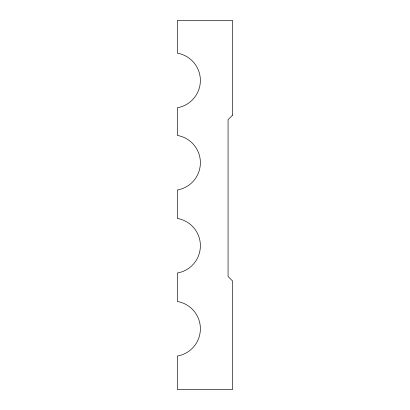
<?xml version="1.0" encoding="UTF-8"?>
<svg xmlns="http://www.w3.org/2000/svg" width="410" height="410" viewBox="0 0 410 410"><rect width="100%" height="100%" fill="white"/><g stroke="black" fill="none" stroke-linecap="round" stroke-linejoin="round"><path stroke-width="0.61" d="M232.675 115.056L228.062 119.669L228.062 276.494L232.675 281.106L232.675 389.5L177.325 389.5L177.325 356.049A27.675 27.675 0 0 0 177.325 301.473L177.325 273.024A27.675 27.675 0 0 0 177.325 218.448L177.325 189.999A27.675 27.675 0 0 0 177.325 135.423L177.325 107.748A27.675 27.675 0 0 0 177.325 53.177L177.325 20.5L232.675 20.5L232.675 115.056"/></g></svg>
